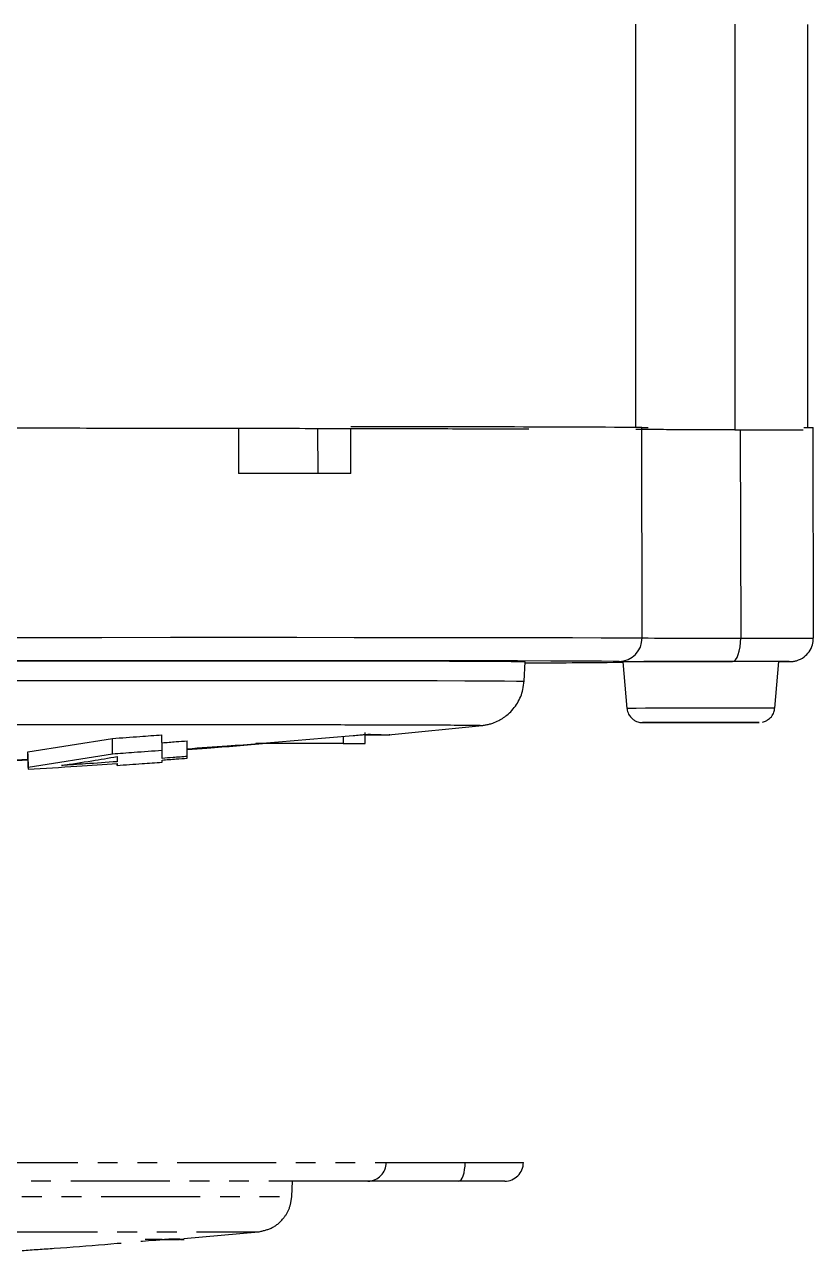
# Model space of a CAD drawing. Header units: millimetres. Extents: x 2384 to 4064, y 886 to 2074.
# Drawn here: x 2970.1 to 3020.7, y 972 to 1050.6 of the extents above; entities that cross this region are included whole.
import ezdxf

# ---------------------------------------------------------------- set-up
doc = ezdxf.new("R2010")
doc.units = ezdxf.units.MM
doc.linetypes.add('PHANTOM', pattern=[12.7, 6.35, -1.27, 1.27, -1.27, 1.27, -1.27])

msp = doc.modelspace()

# ---------------------------------------------------------------- linework, layer by layer
at = {"color": 7, "linetype": 'Continuous', "lineweight": 25}
for p, q in [((3009.302, 1024.771), (3009.302, 1050.635)), ((3015.648, 1050.621), (3015.648, 1024.621)), ((3020.338, 1024.764), (3020.338, 1050.608)), ((2983.818, 1024.719), (2983.823, 1021.81)), ((2988.927, 1021.81), (2988.922, 1024.702)), ((2991.038, 1021.809), (2991.033, 1024.705)), ((3009.704, 1011.268), (3009.681, 1024.768)), ((3016.004, 1024.619), (3016.027, 1011.265)), ((3020.695, 1011.26), (3020.672, 1024.76)), ((3002.137, 1008.492), (3002.199, 1009.729)), ((3008.231, 1009.712), (3008.474, 1009.715)), ((3008.472, 1009.739), (3008.738, 1006.753)), ((3010.472, 1009.751), (3010.472, 1009.75)), ((3016.472, 1009.761), (3016.472, 1009.761)), ((3018.215, 1006.769), (3018.472, 1009.756)), ((3018.471, 1009.751), (3018.739, 1009.753)), ((2993.446, 1005.062), (2999.451, 1005.658)), ((2999.455, 1005.659), (2999.451, 1005.658)), ((2999.461, 1005.661), (2999.455, 1005.659)), ((2970.329, 1003.971), (2975.745, 1004.825)), ((2975.747, 1003.82), (2975.745, 1004.825)), ((2978.924, 1004.053), (2978.922, 1005.058)), ((2990.546, 1004.962), (2990.546, 1004.5)), ((2991.947, 1004.5), (2991.947, 1005.2)), ((2993.18, 1005.04), (2992.282, 1005.042)), ((2970.331, 1002.968), (2970.329, 1003.971)), ((2978.925, 1003.546), (2978.924, 1004.053)), ((2980.543, 1003.671), (2980.542, 1004.675)), ((2990.546, 1004.5), (2984.936, 1004.5)), ((2990.546, 1004.5), (2991.947, 1004.5)), ((2968.782, 1003.416), (2970.33, 1003.506)), ((2970.33, 1003.436), (2968.893, 1003.356)), ((2970.329, 1003.849), (2970.331, 1002.847)), ((2975.747, 1003.82), (2970.331, 1002.968)), ((2976.042, 1003.661), (2976.043, 1003.335)), ((2976.043, 1003.094), (2976.043, 1003.228))]:
    msp.add_line(p, q, dxfattribs=at)
at = {"color": 7, "linetype": 'PHANTOM', "lineweight": 25}
for p, q in [((2941.785, 977.633), (2993.302, 977.633)), ((2993.302, 977.633), (2998.36, 977.633)), ((2998.36, 977.633), (3002.095, 977.633)), ((2992.121, 976.433), (2941.57, 976.433)), ((2987.244, 975.444), (2987.296, 976.433)), ((2997.938, 976.433), (2992.121, 976.433)), ((3000.895, 976.433), (2997.938, 976.433)), ((2873.425, 975.444), (2987.244, 975.444)), ((2978.923, 972.693), (2977.836, 972.693)), ((2978.923, 972.693), (2980.044, 972.693)), ((2980.33, 972.754), (2985.1, 973.183))]:
    msp.add_line(p, q, dxfattribs=at)
at = {"color": 7, "linetype": 'Continuous', "lineweight": 25, "flags": 128}
for points in [[(3009.681, 1024.768), (3009.993, 1024.767), (3010.09, 1024.766)], [(3020.069, 1024.765), (3020.461, 1024.763), (3020.672, 1024.76)], [(2991.038, 1021.809), (2990.187, 1021.809), (2989.321, 1021.81), (2988.441, 1021.81), (2987.545, 1021.81), (2986.636, 1021.81), (2985.712, 1021.81), (2984.774, 1021.81), (2983.823, 1021.81)], [(2945.307, 1011.279), (2950.567, 1011.286), (2955.737, 1011.292), (2960.796, 1011.298), (2965.72, 1011.302), (2970.486, 1011.305), (2975.074, 1011.308), (2979.463, 1011.31), (2983.632, 1011.31), (2987.563, 1011.31), (2991.238, 1011.309), (2994.641, 1011.307), (2997.755, 1011.304), (3000.568, 1011.3), (3003.065, 1011.296), (3005.237, 1011.29), (3007.073, 1011.284), (3008.564, 1011.276), (3009.704, 1011.268)], [(3015.502, 1009.761), (3015.605, 1009.791), (3015.703, 1009.877), (3015.794, 1010.016), (3015.874, 1010.203), (3015.939, 1010.431), (3015.987, 1010.691), (3016.017, 1010.972), (3016.027, 1011.265)], [(3016.027, 1011.265), (3017.57, 1011.266), (3018.875, 1011.266), (3019.866, 1011.265), (3020.485, 1011.263), (3020.695, 1011.26), (3020.695, 1011.26)], [(3002.199, 1009.729), (3002.188, 1009.731), (3001.922, 1009.74), (3001.303, 1009.748), (3000.333, 1009.756), (2999.018, 1009.763), (2997.364, 1009.769), (2995.38, 1009.774), (2993.075, 1009.779), (2990.46, 1009.782), (2987.549, 1009.785), (2984.357, 1009.787), (2980.898, 1009.788), (2977.191, 1009.788), (2973.254, 1009.787), (2969.107, 1009.785), (2964.769, 1009.783), (2960.264, 1009.779), (2955.612, 1009.775), (2950.838, 1009.77), (2945.965, 1009.763), (2941.017, 1009.757), (2936.024, 1009.749)], [(3008.231, 1009.765), (3007.112, 1009.773), (3005.649, 1009.78), (3003.847, 1009.787), (3001.717, 1009.792), (2999.266, 1009.797), (2996.506, 1009.8), (2993.45, 1009.803), (2990.111, 1009.805), (2986.505, 1009.806), (2982.648, 1009.807), (2978.557, 1009.806), (2974.251, 1009.804), (2969.749, 1009.802), (2965.071, 1009.798), (2960.24, 1009.794), (2955.276, 1009.789), (2950.202, 1009.783), (2945.042, 1009.776)], [(3013.497, 1009.758), (3012.152, 1009.755), (3010.897, 1009.752), (3009.82, 1009.749), (3008.994, 1009.745), (3008.475, 1009.742), (3008.297, 1009.739), (3008.472, 1009.737)], [(3018.471, 1009.754), (3018.52, 1009.754), (3018.697, 1009.757), (3018.52, 1009.759), (3018.001, 1009.761), (3017.174, 1009.761), (3016.097, 1009.761), (3014.843, 1009.76), (3013.497, 1009.758)], [(3018.739, 1009.753), (3018.739, 1009.753), (3019.146, 1009.756), (3019.146, 1009.759), (3018.784, 1009.761)], [(2935.918, 1008.512), (2939.319, 1008.517), (2944.264, 1008.524), (2949.142, 1008.53), (2953.932, 1008.536), (2958.607, 1008.541), (2963.146, 1008.544), (2967.526, 1008.547), (2971.726, 1008.549), (2975.724, 1008.551), (2979.501, 1008.551), (2983.038, 1008.55), (2986.318, 1008.549), (2989.325, 1008.546), (2992.042, 1008.543), (2994.459, 1008.539), (2996.561, 1008.534), (2998.339, 1008.528), (2999.784, 1008.522), (3000.889, 1008.514), (3001.648, 1008.506), (3002.058, 1008.498), (3002.137, 1008.492)], [(3010.019, 1005.839), (3010.63, 1005.838), (3011.52, 1005.839), (3012.601, 1005.84), (3013.769, 1005.841), (3014.907, 1005.844), (3015.906, 1005.847), (3016.668, 1005.85), (3017.117, 1005.852), (3017.209, 1005.855), (3016.937, 1005.857), (3016.326, 1005.857), (3015.437, 1005.857), (3014.355, 1005.856), (3013.188, 1005.854), (3012.049, 1005.852), (3011.05, 1005.849), (3010.289, 1005.846), (3009.84, 1005.843), (3009.736, 1005.842)], [(3009.736, 1005.842), (3009.747, 1005.841), (3010.019, 1005.839)]]:
    msp.add_lwpolyline(points, dxfattribs=at)
at = {"color": 7, "linetype": 'PHANTOM', "lineweight": 25, "flags": 128}
msp.add_lwpolyline([(2997.938, 976.433), (2998.02, 976.456), (2998.1, 976.524), (2998.172, 976.635), (2998.236, 976.785), (2998.289, 976.966), (2998.328, 977.174), (2998.352, 977.399), (2998.36, 977.633)], dxfattribs=at)
at = {"color": 7, "linetype": 'Continuous', "lineweight": 25}
for centre, radius, start, end in [((2993.363, -2182.634), 3207.443, 89.708496, 90.04162), ((3008.216, 1011.254), 1.489, 270.59067, 0.55674), ((3013.508, 2193.772), 1182.51, 269.815671, 270.12201), ((2996.524, 2145.373), 1135.72, 270.286136, 270.590598), ((3012.606, 2369.644), 1359.886, 269.815671, 270.12201), ((3015.261, -34.615), 1044.376, 89.823847, 90.372462), ((3017.031, 124.985), 884.777, 89.886455, 90.099012), ((3015.172, 16.985), 989.788, 89.823847, 90.372462)]:
    msp.add_arc(centre, radius, start, end, dxfattribs=at)
at = {"color": 7, "linetype": 'PHANTOM', "lineweight": 25}
for centre, radius, start, end in [((2992.112, 977.624), 1.19, 270.46974, 0.46216), ((3000.895, 977.633), 1.2, 270, 0)]:
    msp.add_arc(centre, radius, start, end, dxfattribs=at)
at = {"color": 7, "linetype": 'Continuous', "lineweight": 25}
for points, knots in [([(2944.703, 1024.756), (2947.338, 1024.755), (2952.609, 1024.752), (2960.254, 1024.747), (2967.608, 1024.741), (2974.582, 1024.733), (2981.111, 1024.724), (2987.122, 1024.714), (2992.573, 1024.703), (2997.34, 1024.691), (3000.645, 1024.681), (3002.102, 1024.675), (3002.449, 1024.673)], [0, 0, 0, 0, 0.107373, 0.214746, 0.322119, 0.429492, 0.536866, 0.644239, 0.751612, 0.858985, 0.966358, 1, 1, 1, 1]), ([(3015.648, 1024.621), (3016.311, 1024.62), (3017.635, 1024.619), (3019.091, 1024.616), (3019.915, 1024.613), (3020.028, 1024.612), (3020.038, 1024.612)], [0, 0, 0, 0, 0.3220581, 0.6441162, 0.9661742, 1, 1, 1, 1]), ([(3018.732, 1009.753), (3018.754, 1009.753), (3018.996, 1009.754), (3019.116, 1009.755), (3019.211, 1009.757), (3019.253, 1009.758), (3019.314, 1009.762), (3019.427, 1009.773), (3019.715, 1009.83), (3020.088, 1010.017), (3020.442, 1010.383), (3020.663, 1010.802), (3020.673, 1011.118), (3020.678, 1011.261)], [0, 0, 0, 0, 0.030092, 0.333954, 0.433801, 0.475521, 0.495084, 0.513435, 0.562953, 0.690118, 0.788862, 0.904247, 1, 1, 1, 1]), ([(2999.451, 1005.658), (2999.507, 1005.664), (2999.598, 1005.674), (2999.876, 1005.731), (3000.174, 1005.82), (3000.607, 1006.005), (3001.187, 1006.396), (3001.75, 1007.07), (3002.07, 1007.833), (3002.119, 1008.331), (3002.138, 1008.517)], [0, 0, 0, 0, 0.113476, 0.181126, 0.241872, 0.33121, 0.486718, 0.683313, 0.881401, 1, 1, 1, 1]), ([(3008.744, 1006.753), (3008.743, 1006.74), (3008.734, 1006.613), (3008.826, 1006.399), (3008.983, 1006.163), (3009.165, 1006.01), (3009.338, 1005.918), (3009.485, 1005.87), (3009.591, 1005.851), (3009.651, 1005.845), (3009.678, 1005.843), (3009.698, 1005.842), (3009.722, 1005.841), (3009.777, 1005.84), (3009.907, 1005.84), (3010.015, 1005.839)], [0, 0, 0, 0, 0.013636, 0.136308, 0.234618, 0.317448, 0.386894, 0.442742, 0.483087, 0.501782, 0.515067, 0.530782, 0.558523, 0.633023, 1, 1, 1, 1]), ([(3017.431, 1005.879), (3017.475, 1005.889), (3017.589, 1005.917), (3017.791, 1006.02), (3018.008, 1006.214), (3018.172, 1006.48), (3018.192, 1006.677), (3018.201, 1006.762)], [0, 0, 0, 0, 0.108655, 0.280806, 0.532642, 0.798652, 1, 1, 1, 1]), ([(2931.004, 1005.672), (2933.645, 1005.677), (2939.037, 1005.686), (2947.164, 1005.697), (2955.328, 1005.706), (2963.323, 1005.713), (2970.927, 1005.717), (2977.922, 1005.718), (2983.944, 1005.716), (2988.928, 1005.712), (2992.876, 1005.705), (2995.901, 1005.697), (2997.984, 1005.686), (2999.236, 1005.674), (2999.387, 1005.665), (2999.461, 1005.661)], [0, 0, 0, 0, 0.073675, 0.150434, 0.229885, 0.311524, 0.394751, 0.478886, 0.563205, 0.640041, 0.715869, 0.790184, 0.862545, 0.932581, 1, 1, 1, 1]), ([(3011.833, 1005.847), (3011.987, 1005.848), (3012.172, 1005.849), (3012.499, 1005.85), (3012.758, 1005.851), (3013.335, 1005.852), (3013.975, 1005.853), (3014.596, 1005.854), (3014.931, 1005.854), (3015.102, 1005.854), (3015.213, 1005.854), (3015.335, 1005.853), (3015.635, 1005.852), (3015.866, 1005.852), (3015.854, 1005.851), (3015.642, 1005.85), (3015.046, 1005.848), (3014.788, 1005.847), (3014.457, 1005.845), (3014.198, 1005.845), (3013.621, 1005.844), (3012.982, 1005.843), (3012.36, 1005.842), (3012.026, 1005.842), (3011.854, 1005.842), (3011.743, 1005.842), (3011.621, 1005.843), (3011.322, 1005.844), (3011.091, 1005.844), (3011.102, 1005.845), (3011.318, 1005.846), (3011.599, 1005.847), (3011.833, 1005.847)], [0, 0, 0, 0, 0.066265, 0.079332, 0.091749, 0.120574, 0.19854, 0.226761, 0.249845, 0.26589, 0.284505, 0.318085, 0.379426, 0.408251, 0.420668, 0.433735, 0.5, 0.566265, 0.579332, 0.591749, 0.620574, 0.69854, 0.726761, 0.749845, 0.76589, 0.784505, 0.818085, 0.879426, 0.908251, 0.920668, 0.933735, 1, 1, 1, 1]), ([(2975.745, 1004.825), (2976.334, 1004.867), (2977.393, 1004.943), (2978.452, 1005.022), (2978.922, 1005.058)], [0, 0, 0, 0, 0.555963, 1, 1, 1, 1]), ([(2980.543, 1004.169), (2981.397, 1004.228), (2984.965, 1004.473), (2988.49, 1004.78), (2991.171, 1005.014)], [0, 0, 0, 0, 0.239418, 1, 1, 1, 1]), ([(2991.171, 1005.014), (2991.321, 1005.027), (2991.605, 1005.051), (2991.932, 1005.076), (2992.179, 1005.092), (2992.247, 1005.092), (2992.282, 1005.092)], [0, 0, 0, 0, 0.275858, 0.523521, 0.75515, 1, 1, 1, 1]), ([(2992.282, 1005.042), (2992.247, 1005.041), (2992.184, 1005.04), (2992.021, 1005.028), (2991.947, 1005.023)], [0, 0, 0, 0, 0.542055, 1, 1, 1, 1]), ([(2992.282, 1005.092), (2992.611, 1005.083), (2993.284, 1005.064), (2993.614, 1005.049), (2993.469, 1005.046), (2993.448, 1005.046)], [0, 0, 0, 0, 0.447856, 0.916917, 1, 1, 1, 1]), ([(2970.329, 1003.849), (2970.329, 1003.871), (2970.329, 1003.911), (2970.329, 1003.953), (2970.329, 1003.971)], [0, 0, 0, 0, 0.557338, 1, 1, 1, 1]), ([(2978.924, 1004.053), (2978.327, 1004.008), (2977.268, 1003.929), (2976.209, 1003.853), (2975.747, 1003.82)], [0, 0, 0, 0, 0.564034, 1, 1, 1, 1]), ([(2978.923, 1004.55), (2979.224, 1004.573), (2979.763, 1004.614), (2980.303, 1004.656), (2980.542, 1004.675)], [0, 0, 0, 0, 0.557367, 1, 1, 1, 1]), ([(2985.595, 1004.5), (2984.336, 1004.39), (2982.662, 1004.243), (2980.964, 1004.13), (2980.543, 1004.102)], [0, 0, 0, 0, 0.751614, 1, 1, 1, 1]), ([(2970.331, 1002.847), (2971.378, 1002.913), (2973.283, 1003.034), (2975.186, 1003.167), (2976.043, 1003.228)], [0, 0, 0, 0, 0.549838, 1, 1, 1, 1]), ([(2972.479, 1003.091), (2973.128, 1003.19), (2974.316, 1003.37), (2975.503, 1003.57), (2976.042, 1003.661)], [0, 0, 0, 0, 0.545958, 1, 1, 1, 1]), ([(2976.043, 1003.335), (2975.371, 1003.287), (2974.183, 1003.204), (2972.995, 1003.125), (2972.479, 1003.091)], [0, 0, 0, 0, 0.565906, 1, 1, 1, 1]), ([(2976.042, 1003.661), (2976.043, 1003.596), (2976.043, 1003.48), (2976.043, 1003.379), (2976.043, 1003.335)], [0, 0, 0, 0, 0.565441, 1, 1, 1, 1]), ([(2976.043, 1003.094), (2976.576, 1003.132), (2977.537, 1003.201), (2978.497, 1003.273), (2978.925, 1003.305)], [0, 0, 0, 0, 0.554564, 1, 1, 1, 1]), ([(2976.043, 1003.228), (2976.043, 1003.201), (2976.043, 1003.155), (2976.043, 1003.112), (2976.043, 1003.094)], [0, 0, 0, 0, 0.562267, 1, 1, 1, 1]), ([(2980.543, 1003.671), (2980.24, 1003.647), (2979.7, 1003.605), (2979.161, 1003.564), (2978.925, 1003.546)], [0, 0, 0, 0, 0.562632, 1, 1, 1, 1]), ([(2978.925, 1003.439), (2979.225, 1003.462), (2979.765, 1003.503), (2980.305, 1003.545), (2980.544, 1003.563)], [0, 0, 0, 0, 0.557215, 1, 1, 1, 1]), ([(2978.925, 1003.305), (2978.925, 1003.329), (2978.925, 1003.372), (2978.925, 1003.418), (2978.925, 1003.439)], [0, 0, 0, 0, 0.5579878, 1, 1, 1, 1]), ([(2980.544, 1003.563), (2980.544, 1003.583), (2980.544, 1003.618), (2980.544, 1003.654), (2980.543, 1003.671)], [0, 0, 0, 0, 0.558484, 1, 1, 1, 1]), ([(2970.331, 1002.968), (2970.331, 1002.945), (2970.331, 1002.903), (2970.331, 1002.864), (2970.331, 1002.847)], [0, 0, 0, 0, 0.562654, 1, 1, 1, 1])]:
    msp.add_open_spline(points, degree=3, knots=knots, dxfattribs=at)
msp.add_open_spline([(3015.648, 1024.621), (3014.864, 1024.621), (3013.297, 1024.623), (3011.404, 1024.626), (3009.961, 1024.63), (3009.522, 1024.633), (3009.302, 1024.635)], degree=3, dxfattribs=at)
at = {"color": 7, "linetype": 'PHANTOM', "lineweight": 25}
for points, knots in [([(2985.1, 973.183), (2985.405, 973.25), (2986.033, 973.389), (2986.729, 974.001), (2987.148, 974.729), (2987.213, 975.224), (2987.245, 975.464)], [0, 0, 0, 0, 0.272061, 0.561967, 0.787938, 1, 1, 1, 1]), ([(2930.335, 973.183), (2932.447, 973.183), (2936.761, 973.183), (2943.262, 973.183), (2949.794, 973.183), (2956.189, 973.183), (2962.272, 973.183), (2967.869, 973.183), (2972.686, 973.183), (2976.674, 973.183), (2979.832, 973.183), (2982.252, 973.183), (2983.918, 973.183), (2984.92, 973.183), (2985.041, 973.183), (2985.1, 973.183)], [0, 0, 0, 0, 0.073675, 0.150434, 0.229885, 0.311524, 0.394751, 0.478886, 0.563205, 0.640041, 0.715869, 0.790184, 0.862545, 0.932581, 1, 1, 1, 1]), ([(2969.963, 971.99), (2970.647, 972.036), (2973.501, 972.228), (2976.322, 972.47), (2978.467, 972.655)], [0, 0, 0, 0, 0.23942, 1, 1, 1, 1]), ([(2978.467, 972.655), (2978.587, 972.665), (2978.814, 972.684), (2979.076, 972.704), (2979.274, 972.716), (2979.328, 972.717), (2979.356, 972.717)], [0, 0, 0, 0, 0.275858, 0.523521, 0.75515, 1, 1, 1, 1]), ([(2979.356, 972.717), (2979.627, 972.713), (2980.184, 972.703), (2980.412, 972.699), (2980.184, 972.703), (2979.627, 972.713), (2979.356, 972.717)], [0, 0, 0, 0, 0.244218, 0.5, 0.755782, 1, 1, 1, 1])]:
    msp.add_open_spline(points, degree=3, knots=knots, dxfattribs=at)

doc.saveas('drawing.dxf')
